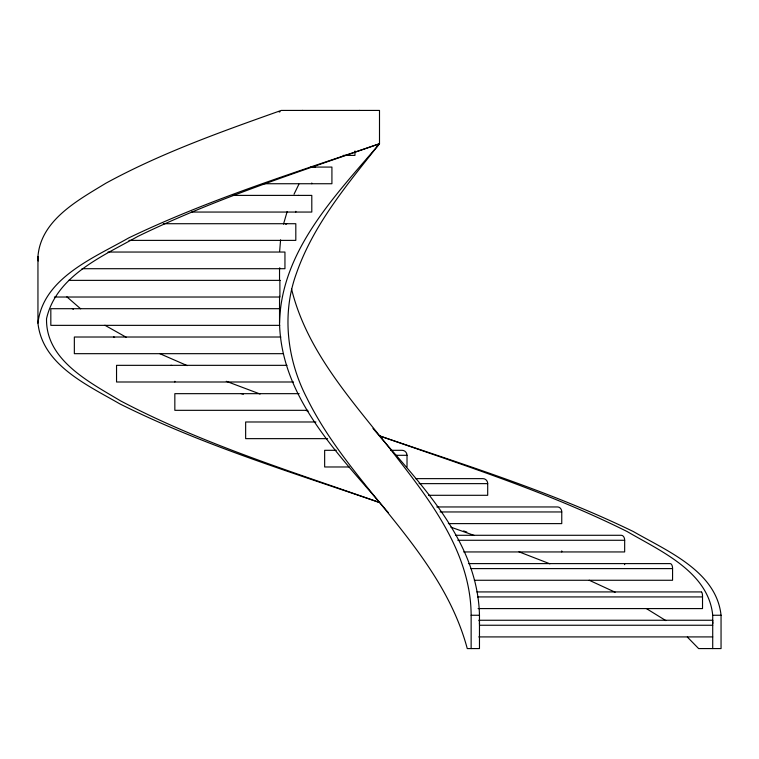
<?xml version="1.0" encoding="UTF-8"?>
<svg xmlns="http://www.w3.org/2000/svg" width="759" height="759" viewBox="0 0 759 759"><rect width="100%" height="100%" fill="white"/><g stroke="black" fill="none" stroke-linecap="round" stroke-linejoin="round"><path stroke-width="1.14" d="M386.037 509.991C340.269 455.685 281.323 399.044 279.53 323.135C281.01 250.745 335.497 195.547 379.5 143.745L379.5 110.425L281.247 110.425C221.619 131.63 161.534 152.834 105.833 183.242C78.025 200.224 40.853 220.063 37.95 256.485L37.95 323.135C42.428 365.041 87.56 385.164 119.78 403.854C202.805 445.324 291.997 472.411 379.5 502.515C292.168 471.605 202.814 444.138 120.539 400.866C89.885 382.403 45.587 360.183 46.536 318.647C56.318 275.602 102.958 256.039 137.787 236.428C215.518 198.621 298.069 172.189 379.5 143.745C347.688 183.906 313.609 224.256 296.446 273.306C281.532 313.951 287.111 359.832 306.797 397.877C350.743 487.439 440.761 549.886 467.259 648.575L479.47 648.575L479.47 615.255C477.677 539.336 418.731 482.696 372.963 428.399M37.95 323.135C43.026 277.936 94.211 257.671 128.688 237.928C209.332 199.2 295.023 172.578 379.5 143.745M279.625 251.504L280.593 239.872M283.524 224.095L287.139 211.638M294.037 194.2L298.885 184.238M279.189 112.019L280.08 111.706M343.163 155.405L354.956 155.405L354.956 150.965M310.659 167.075L331.92 167.075L331.92 183.735L263.42 183.735M232.804 195.395L311.797 195.395L311.797 212.055L191.543 212.055M163.261 223.715L295.811 223.715L295.811 240.385L128.945 240.385M107.987 252.045L284.948 252.045L284.948 268.705L82.029 268.705M68.661 280.365L280.194 280.365M54.363 297.025L279.919 297.025L279.872 280.365M280.156 308.695L50.825 308.695L50.825 325.355L279.72 325.355M280.877 337.015L74.344 337.015L74.344 353.675L283.23 353.675M286.987 365.335L116.544 365.335L116.544 381.995L293.534 381.995M299.16 393.665L174.836 393.665L174.836 410.325L307.718 410.325M315.924 421.985L245.65 421.985L245.65 438.645L327.632 438.645M336.284 450.305L324.653 450.305L324.653 466.975L349.225 466.975M390.695 450.305L402.033 450.305A5 4.99 -77.5 0 1 407.014 455.305L407.014 466.975M395.686 455.305L407.014 455.305M415.477 478.635L482.961 478.635A5 4.753 -87.2 0 1 487.705 483.635L487.695 495.295L428.522 495.295M419.063 483.635L487.695 483.635M436.814 506.955L557.552 506.955A5 4.222 -88.4 0 1 561.764 511.955L561.755 523.615L448.351 523.615M440.087 511.955L561.755 511.955M455.438 535.285L621.241 535.285A5 3.444 -88.8 0 1 624.676 540.275L624.657 551.945L463.702 551.945M457.781 540.275L624.657 540.275M468.436 563.605L670.15 563.605A5 2.448 -89 0 1 672.578 568.605L672.559 580.265L474.347 580.265M470.978 568.605L672.559 568.605M476.908 591.925L701.259 591.925M477.591 596.925L702.521 596.925L702.521 608.585L478.094 608.585M291.522 288.875C307.964 356.208 358.599 407.298 399.329 460.779C434.148 505.608 470.893 555.986 471.14 615.255L479.47 615.255M721.05 615.255C716.335 571.185 666.895 550.92 633.319 531.537C551.85 491.936 465.02 465.096 379.5 435.865C462.981 465.096 547.78 491.993 627.133 531.537C660.226 550.949 708.394 571.717 712.72 615.255L721.05 615.255L721.05 648.575L698.631 648.575L687.35 637.048M478.777 620.255L712.682 620.255M479.47 625.245L712.72 625.245M478.777 636.915L712.72 636.915M463.578 530.921L466.813 532.04M305.962 410.458L308.088 411.207M450.912 527.182L474.138 535.399M260.081 394.016L226.286 381.303M519.004 551.84L549.877 563.804M187.188 365.61L159.788 353.656M589.202 580.246L615.122 592.21M126.117 337.205L104.884 325.25M646.497 608.652L665.871 620.606M80.644 308.809L66.877 296.845M386.767 510.816L388.21 512.477M38.216 260.973L37.95 256.485M479.413 620.52L479.46 622.171M712.701 620.52L712.71 621.469M712.72 622.266L712.72 622.769M479.46 622.978L479.47 623.462M712.72 623.794L712.72 622.873M479.47 624.287L479.47 623.575M712.72 615.255L712.72 648.575M624.657 563.605L624.657 564.649M561.755 550.901L561.755 551.945M471.14 615.255L471.14 648.575M311.797 183.004L311.797 183.735M295.811 211.325L295.811 212.055M279.872 267.974L279.872 268.705M279.53 268.174L279.53 279.872M279.53 296.238L279.53 323.135M174.836 381.274L174.836 381.995M359.529 110.434A5 4.848 90 0 1 359.832 110.425M302.243 110.434A5 4.867 86.3 0 1 302.556 110.425M314.283 167.397A5 3.681 90 0 1 315.554 167.075M298.249 195.461A5 2.732 90 0 1 298.648 195.395M285.887 224.474A5 1.622 90 0 1 286.693 223.725M72.371 308.695A5 1.935 89.1 0 1 73.291 309.349M113.499 337.015A5 3.008 88.9 0 1 114.609 337.394M170.908 365.335A5 3.899 88.6 0 1 171.752 365.468M241.087 393.665A5 4.545 87.9 0 1 243.288 394.3M701.553 592.011A5 1.3 -89.1 0 1 702.54 596.925"/></g></svg>
